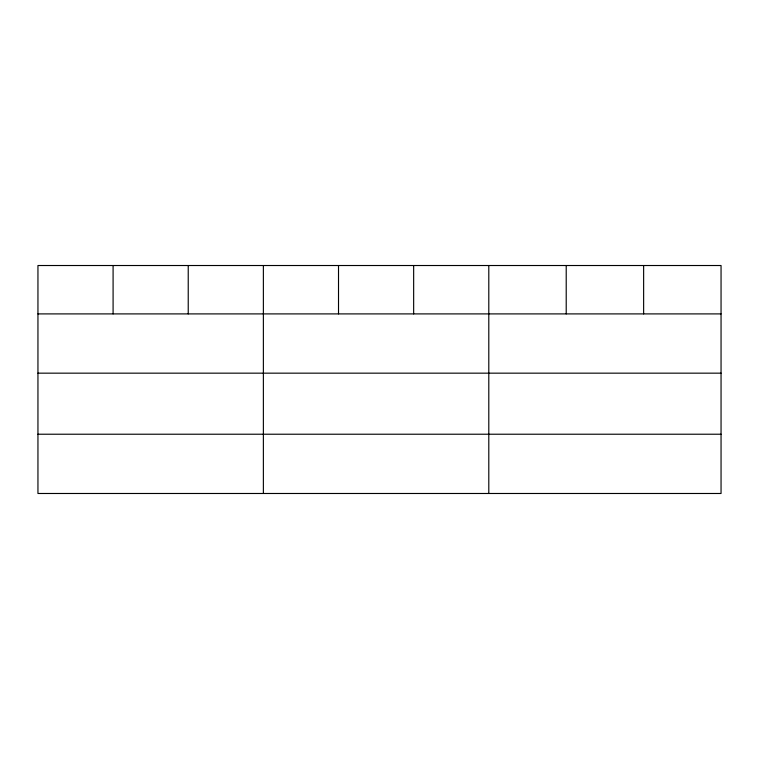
<?xml version="1.0" encoding="UTF-8"?>
<svg xmlns="http://www.w3.org/2000/svg" width="759" height="759" viewBox="0 0 759 759"><rect width="100%" height="100%" fill="white"/><g stroke="black" fill="none" stroke-linecap="round" stroke-linejoin="round"><path stroke-width="1.14" d="M721.05 373.162L721.05 265.517L37.95 265.517L37.95 493.483L721.05 493.483L721.05 373.162L37.95 373.162M37.95 313.903L721.05 313.903M37.95 434.224L721.05 434.224M643.632 265.517L643.632 313.903M566.214 265.517L566.214 313.903M488.796 265.517L488.796 493.483M413.655 265.517L413.655 313.903M338.514 265.517L338.514 313.903M263.373 265.517L263.373 493.483M188.232 265.517L188.232 313.903M113.091 265.517L113.091 313.903"/></g></svg>
